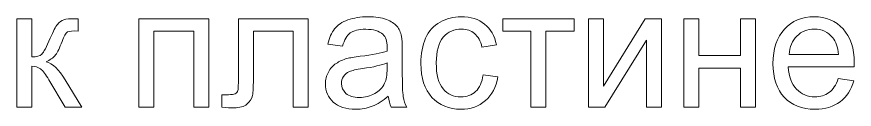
# Model space of a CAD drawing. Header units: millimetres. Extents: x -92 to 92, y -34 to 81.
# Drawn here: x 13.78 to 55.39, y -16.59 to -12 of the extents above; entities that cross this region are included whole.
import ezdxf

# ---------------------------------------------------------------- set-up
doc = ezdxf.new("R2010")
doc.units = ezdxf.units.MM
doc.header["$MEASUREMENT"] = 0
doc.layers.add('layer 1', color=7, linetype='Continuous')

msp = doc.modelspace()

# ---------------------------------------------------------------- linework, layer by layer
at = {"layer": 'layer 1', "color": 250, "lineweight": 9}
for points, knots in [([(32.2385, -15.942), (31.9619, -16.1776), (31.6952, -16.3427), (31.4398, -16.4401), (31.4398, -16.4401), (31.1844, -16.5375), (30.9107, -16.5854), (30.6171, -16.5854), (30.6171, -16.5854), (30.1345, -16.5854), (29.7634, -16.4683), (29.5038, -16.2327), (29.5038, -16.2327), (29.2441, -15.9984), (29.1143, -15.6978), (29.1143, -15.3324), (29.1143, -15.3324), (29.1143, -15.1179), (29.1637, -14.9217), (29.2611, -14.7439), (29.2611, -14.7439), (29.3598, -14.5661), (29.4882, -14.425), (29.6463, -14.3178), (29.6463, -14.3178), (29.8057, -14.2105), (29.9835, -14.1287), (30.1825, -14.0736), (30.1825, -14.0736), (30.3293, -14.0355), (30.5508, -13.9989), (30.8457, -13.9622), (30.8457, -13.9622), (31.4469, -13.8916), (31.8914, -13.8055), (32.175, -13.7068), (32.175, -13.7068), (32.1778, -13.6052), (32.1792, -13.5402), (32.1792, -13.5134), (32.1792, -13.5134), (32.1792, -13.2115), (32.1087, -12.9984), (31.9676, -12.8742), (31.9676, -12.8742), (31.7771, -12.7063), (31.4934, -12.623), (31.1181, -12.623), (31.1181, -12.623), (30.7667, -12.623), (30.5071, -12.6851), (30.3406, -12.8079), (30.3406, -12.8079), (30.1726, -12.9306), (30.0499, -13.148), (29.9694, -13.4612), (29.9694, -13.4612), (29.9694, -13.4612), (29.2413, -13.3596), (29.2413, -13.3596), (29.2413, -13.3596), (29.3076, -13.0478), (29.4163, -12.7952), (29.5687, -12.6033), (29.5687, -12.6033), (29.7211, -12.4114), (29.9412, -12.2646), (30.2291, -12.1602), (30.2291, -12.1602), (30.5155, -12.0572), (30.85, -12.0049), (31.2282, -12.0049), (31.2282, -12.0049), (31.6035, -12.0049), (31.9097, -12.0487), (32.1454, -12.1376), (32.1454, -12.1376), (32.3796, -12.2265), (32.5532, -12.3366), (32.6633, -12.4706), (32.6633, -12.4706), (32.7733, -12.6047), (32.8509, -12.774), (32.8961, -12.9786), (32.8961, -12.9786), (32.9201, -13.1056), (32.9328, -13.3342), (32.9328, -13.663), (32.9328, -13.663), (32.9328, -13.663), (32.9328, -14.6508), (32.9328, -14.6508), (32.9328, -14.6508), (32.9328, -15.3408), (32.9483, -15.7769), (32.9793, -15.9617), (32.9793, -15.9617), (33.009, -16.1466), (33.0711, -16.323), (33.1614, -16.4923), (33.1614, -16.4923), (33.1614, -16.4923), (32.3824, -16.4923), (32.3824, -16.4923), (32.3824, -16.4923), (32.3077, -16.3357), (32.2597, -16.1522), (32.2385, -15.942)], [0, 0, 0, 0, 0.0357143, 0.0357143, 0.0357143, 0.0357143, 0.0714286, 0.0714286, 0.0714286, 0.0714286, 0.1071429, 0.1071429, 0.1071429, 0.1071429, 0.1428571, 0.1428571, 0.1428571, 0.1428571, 0.1785714, 0.1785714, 0.1785714, 0.1785714, 0.2142857, 0.2142857, 0.2142857, 0.2142857, 0.25, 0.25, 0.25, 0.25, 0.2857143, 0.2857143, 0.2857143, 0.2857143, 0.3214286, 0.3214286, 0.3214286, 0.3214286, 0.3571429, 0.3571429, 0.3571429, 0.3571429, 0.3928571, 0.3928571, 0.3928571, 0.3928571, 0.4285714, 0.4285714, 0.4285714, 0.4285714, 0.4642857, 0.4642857, 0.4642857, 0.4642857, 0.5, 0.5, 0.5, 0.5, 0.5357143, 0.5357143, 0.5357143, 0.5357143, 0.5714286, 0.5714286, 0.5714286, 0.5714286, 0.6071429, 0.6071429, 0.6071429, 0.6071429, 0.6428571, 0.6428571, 0.6428571, 0.6428571, 0.6785714, 0.6785714, 0.6785714, 0.6785714, 0.7142857, 0.7142857, 0.7142857, 0.7142857, 0.75, 0.75, 0.75, 0.75, 0.7857143, 0.7857143, 0.7857143, 0.7857143, 0.8214286, 0.8214286, 0.8214286, 0.8214286, 0.8571429, 0.8571429, 0.8571429, 0.8571429, 0.8928571, 0.8928571, 0.8928571, 0.8928571, 0.9285714, 0.9285714, 0.9285714, 0.9285714, 1, 1, 1, 1]), ([(36.9474, -14.8836), (36.9474, -14.8836), (37.6755, -14.9852), (37.6755, -14.9852), (37.6755, -14.9852), (37.5951, -15.4862), (37.3919, -15.8771), (37.0631, -16.1607), (37.0631, -16.1607), (36.7343, -16.4443), (36.3293, -16.5854), (35.851, -16.5854), (35.851, -16.5854), (35.2513, -16.5854), (34.7686, -16.3893), (34.4046, -15.997), (34.4046, -15.997), (34.0391, -15.6047), (33.8571, -15.0431), (33.8571, -14.3121), (33.8571, -14.3121), (33.8571, -13.838), (33.9361, -13.4245), (34.0927, -13.0689), (34.0927, -13.0689), (34.2494, -12.7147), (34.4878, -12.448), (34.8096, -12.2717), (34.8096, -12.2717), (35.1299, -12.0938), (35.4784, -12.0049), (35.8566, -12.0049), (35.8566, -12.0049), (36.3322, -12.0049), (36.723, -12.1249), (37.025, -12.3662), (37.025, -12.3662), (37.3284, -12.6075), (37.5231, -12.9504), (37.6078, -13.3935), (37.6078, -13.3935), (37.6078, -13.3935), (36.8881, -13.5036), (36.8881, -13.5036), (36.8881, -13.5036), (36.819, -13.2086), (36.6976, -12.9871), (36.5213, -12.8375), (36.5213, -12.8375), (36.3463, -12.6893), (36.1346, -12.6146), (35.8863, -12.6146), (35.8863, -12.6146), (35.5109, -12.6146), (35.2061, -12.7486), (34.9704, -13.0167), (34.9704, -13.0167), (34.7362, -13.2862), (34.6191, -13.7096), (34.6191, -14.291), (34.6191, -14.291), (34.6191, -14.8808), (34.732, -15.3084), (34.9577, -15.5751), (34.9577, -15.5751), (35.1849, -15.8418), (35.4799, -15.9758), (35.8425, -15.9758), (35.8425, -15.9758), (36.136, -15.9758), (36.3801, -15.8869), (36.5749, -15.7077), (36.5749, -15.7077), (36.771, -15.5299), (36.8952, -15.2548), (36.9474, -14.8836)], [0, 0, 0, 0, 0.05, 0.05, 0.05, 0.05, 0.1, 0.1, 0.1, 0.1, 0.15, 0.15, 0.15, 0.15, 0.2, 0.2, 0.2, 0.2, 0.25, 0.25, 0.25, 0.25, 0.3, 0.3, 0.3, 0.3, 0.35, 0.35, 0.35, 0.35, 0.4, 0.4, 0.4, 0.4, 0.45, 0.45, 0.45, 0.45, 0.5, 0.5, 0.5, 0.5, 0.55, 0.55, 0.55, 0.55, 0.6, 0.6, 0.6, 0.6, 0.65, 0.65, 0.65, 0.65, 0.7, 0.7, 0.7, 0.7, 0.75, 0.75, 0.75, 0.75, 0.8, 0.8, 0.8, 0.8, 0.85, 0.85, 0.85, 0.85, 0.9, 0.9, 0.9, 0.9, 1, 1, 1, 1]), ([(54.5906, -15.0699), (54.5906, -15.0699), (55.3611, -15.1715), (55.3611, -15.1715), (55.3611, -15.1715), (55.2411, -15.6188), (55.0168, -15.9674), (54.6894, -16.2143), (54.6894, -16.2143), (54.362, -16.4613), (53.9443, -16.5854), (53.4349, -16.5854), (53.4349, -16.5854), (52.7943, -16.5854), (52.2863, -16.3879), (51.9109, -15.9928), (51.9109, -15.9928), (51.5355, -15.5991), (51.3479, -15.0445), (51.3479, -14.3319), (51.3479, -14.3319), (51.3479, -13.5953), (51.537, -13.0224), (51.9165, -12.616), (51.9165, -12.616), (52.2961, -12.2081), (52.7886, -12.0049), (53.394, -12.0049), (53.394, -12.0049), (53.9796, -12.0049), (54.458, -12.2039), (54.8291, -12.6033), (54.8291, -12.6033), (55.2002, -13.0026), (55.3865, -13.5642), (55.3865, -14.2881), (55.3865, -14.2881), (55.3865, -14.3319), (55.3851, -14.3982), (55.3823, -14.4857), (55.3823, -14.4857), (55.3823, -14.4857), (52.1099, -14.4857), (52.1099, -14.4857), (52.1099, -14.4857), (52.1381, -14.9669), (52.2736, -15.3366), (52.5191, -15.592), (52.5191, -15.592), (52.7632, -15.8474), (53.0694, -15.9758), (53.4349, -15.9758), (53.4349, -15.9758), (53.7073, -15.9758), (53.9401, -15.9039), (54.132, -15.7599), (54.132, -15.7599), (54.3253, -15.616), (54.4777, -15.386), (54.5906, -15.0699)], [0, 0, 0, 0, 0.0625, 0.0625, 0.0625, 0.0625, 0.125, 0.125, 0.125, 0.125, 0.1875, 0.1875, 0.1875, 0.1875, 0.25, 0.25, 0.25, 0.25, 0.3125, 0.3125, 0.3125, 0.3125, 0.375, 0.375, 0.375, 0.375, 0.4375, 0.4375, 0.4375, 0.4375, 0.5, 0.5, 0.5, 0.5, 0.5625, 0.5625, 0.5625, 0.5625, 0.625, 0.625, 0.625, 0.625, 0.6875, 0.6875, 0.6875, 0.6875, 0.75, 0.75, 0.75, 0.75, 0.8125, 0.8125, 0.8125, 0.8125, 0.875, 0.875, 0.875, 0.875, 1, 1, 1, 1]), ([(13.7783, -12.0981), (13.7783, -12.0981), (14.5234, -12.0981), (14.5234, -12.0981), (14.5234, -12.0981), (14.5234, -12.0981), (14.5234, -13.9946), (14.5234, -13.9946), (14.5234, -13.9946), (14.7605, -13.9946), (14.927, -13.9495), (15.0229, -13.8577), (15.0229, -13.8577), (15.1175, -13.7674), (15.2572, -13.5036), (15.4435, -13.0647), (15.4435, -13.0647), (15.5902, -12.7176), (15.7087, -12.489), (15.7991, -12.3789), (15.7991, -12.3789), (15.8908, -12.2688), (15.9952, -12.194), (16.1137, -12.1559), (16.1137, -12.1559), (16.2337, -12.1178), (16.4242, -12.0981), (16.6852, -12.0981), (16.6852, -12.0981), (16.6852, -12.0981), (16.8348, -12.0981), (16.8348, -12.0981), (16.8348, -12.0981), (16.8348, -12.0981), (16.8348, -12.7119), (16.8348, -12.7119), (16.8348, -12.7119), (16.8348, -12.7119), (16.6274, -12.7077), (16.6274, -12.7077), (16.6274, -12.7077), (16.4312, -12.7077), (16.3056, -12.7373), (16.2506, -12.7952), (16.2506, -12.7952), (16.1928, -12.8559), (16.1039, -13.0365), (15.9853, -13.337), (15.9853, -13.337), (15.8724, -13.6249), (15.7694, -13.8239), (15.6749, -13.9339), (15.6749, -13.9339), (15.5817, -14.044), (15.4364, -14.1442), (15.2403, -14.2359), (15.2403, -14.2359), (15.5606, -14.322), (15.8767, -14.6197), (16.1871, -15.1306), (16.1871, -15.1306), (16.1871, -15.1306), (17.0041, -16.4923), (17.0041, -16.4923), (17.0041, -16.4923), (17.0041, -16.4923), (16.1857, -16.4923), (16.1857, -16.4923), (16.1857, -16.4923), (16.1857, -16.4923), (15.38, -15.1348), (15.38, -15.1348), (15.38, -15.1348), (15.2177, -14.8596), (15.0766, -14.679), (14.9566, -14.5915), (14.9566, -14.5915), (14.8353, -14.504), (14.6913, -14.4603), (14.5234, -14.4603), (14.5234, -14.4603), (14.5234, -14.4603), (14.5234, -16.4923), (14.5234, -16.4923), (14.5234, -16.4923), (14.5234, -16.4923), (13.7783, -16.4923), (13.7783, -16.4923), (13.7783, -16.4923), (13.7783, -16.4923), (13.7783, -12.0981), (13.7783, -12.0981)], [0, 0, 0, 0, 0.0416667, 0.0416667, 0.0416667, 0.0416667, 0.0833333, 0.0833333, 0.0833333, 0.0833333, 0.125, 0.125, 0.125, 0.125, 0.1666667, 0.1666667, 0.1666667, 0.1666667, 0.2083333, 0.2083333, 0.2083333, 0.2083333, 0.25, 0.25, 0.25, 0.25, 0.2916667, 0.2916667, 0.2916667, 0.2916667, 0.3333333, 0.3333333, 0.3333333, 0.3333333, 0.375, 0.375, 0.375, 0.375, 0.4166667, 0.4166667, 0.4166667, 0.4166667, 0.4583333, 0.4583333, 0.4583333, 0.4583333, 0.5, 0.5, 0.5, 0.5, 0.5416667, 0.5416667, 0.5416667, 0.5416667, 0.5833333, 0.5833333, 0.5833333, 0.5833333, 0.625, 0.625, 0.625, 0.625, 0.6666667, 0.6666667, 0.6666667, 0.6666667, 0.7083333, 0.7083333, 0.7083333, 0.7083333, 0.75, 0.75, 0.75, 0.75, 0.7916667, 0.7916667, 0.7916667, 0.7916667, 0.8333333, 0.8333333, 0.8333333, 0.8333333, 0.875, 0.875, 0.875, 0.875, 0.9166667, 0.9166667, 0.9166667, 0.9166667, 1, 1, 1, 1]), ([(19.8433, -12.0981), (19.8433, -12.0981), (23.3146, -12.0981), (23.3146, -12.0981), (23.3146, -12.0981), (23.3146, -12.0981), (23.3146, -16.4923), (23.3146, -16.4923), (23.3146, -16.4923), (23.3146, -16.4923), (22.5696, -16.4923), (22.5696, -16.4923), (22.5696, -16.4923), (22.5696, -16.4923), (22.5696, -12.7162), (22.5696, -12.7162), (22.5696, -12.7162), (22.5696, -12.7162), (20.5884, -12.7162), (20.5884, -12.7162), (20.5884, -12.7162), (20.5884, -12.7162), (20.5884, -16.4923), (20.5884, -16.4923), (20.5884, -16.4923), (20.5884, -16.4923), (19.8433, -16.4923), (19.8433, -16.4923), (19.8433, -16.4923), (19.8433, -16.4923), (19.8433, -12.0981), (19.8433, -12.0981)], [0, 0, 0, 0, 0.1111111, 0.1111111, 0.1111111, 0.1111111, 0.2222222, 0.2222222, 0.2222222, 0.2222222, 0.3333333, 0.3333333, 0.3333333, 0.3333333, 0.4444444, 0.4444444, 0.4444444, 0.4444444, 0.5555556, 0.5555556, 0.5555556, 0.5555556, 0.6666667, 0.6666667, 0.6666667, 0.6666667, 0.7777778, 0.7777778, 0.7777778, 0.7777778, 1, 1, 1, 1]), ([(24.7921, -12.0981), (24.7921, -12.0981), (28.255, -12.0981), (28.255, -12.0981), (28.255, -12.0981), (28.255, -12.0981), (28.255, -16.4881), (28.255, -16.4881), (28.255, -16.4881), (28.255, -16.4881), (27.5099, -16.4881), (27.5099, -16.4881), (27.5099, -16.4881), (27.5099, -16.4881), (27.5099, -12.7162), (27.5099, -12.7162), (27.5099, -12.7162), (27.5099, -12.7162), (25.5371, -12.7162), (25.5371, -12.7162), (25.5371, -12.7162), (25.5371, -12.7162), (25.5371, -14.902), (25.5371, -14.902), (25.5371, -14.902), (25.5371, -15.4114), (25.5202, -15.7472), (25.4878, -15.9109), (25.4878, -15.9109), (25.4539, -16.0732), (25.3636, -16.2143), (25.2154, -16.3357), (25.2154, -16.3357), (25.0658, -16.457), (24.8513, -16.5177), (24.5705, -16.5177), (24.5705, -16.5177), (24.397, -16.5177), (24.1966, -16.5064), (23.9708, -16.4852), (23.9708, -16.4852), (23.9708, -16.4852), (23.9708, -15.8658), (23.9708, -15.8658), (23.9708, -15.8658), (23.9708, -15.8658), (24.2968, -15.8658), (24.2968, -15.8658), (24.2968, -15.8658), (24.4506, -15.8658), (24.5606, -15.8502), (24.627, -15.8178), (24.627, -15.8178), (24.6933, -15.7867), (24.737, -15.7359), (24.7596, -15.6668), (24.7596, -15.6668), (24.7808, -15.5977), (24.7921, -15.3733), (24.7921, -14.9937), (24.7921, -14.9937), (24.7921, -14.9937), (24.7921, -12.0981), (24.7921, -12.0981)], [0, 0, 0, 0, 0.0588235, 0.0588235, 0.0588235, 0.0588235, 0.1176471, 0.1176471, 0.1176471, 0.1176471, 0.1764706, 0.1764706, 0.1764706, 0.1764706, 0.2352941, 0.2352941, 0.2352941, 0.2352941, 0.2941176, 0.2941176, 0.2941176, 0.2941176, 0.3529412, 0.3529412, 0.3529412, 0.3529412, 0.4117647, 0.4117647, 0.4117647, 0.4117647, 0.4705882, 0.4705882, 0.4705882, 0.4705882, 0.5294118, 0.5294118, 0.5294118, 0.5294118, 0.5882353, 0.5882353, 0.5882353, 0.5882353, 0.6470588, 0.6470588, 0.6470588, 0.6470588, 0.7058824, 0.7058824, 0.7058824, 0.7058824, 0.7647059, 0.7647059, 0.7647059, 0.7647059, 0.8235294, 0.8235294, 0.8235294, 0.8235294, 0.8823529, 0.8823529, 0.8823529, 0.8823529, 1, 1, 1, 1]), ([(37.9211, -12.0981), (37.9211, -12.0981), (41.4771, -12.0981), (41.4771, -12.0981), (41.4771, -12.0981), (41.4771, -12.0981), (41.4771, -12.7162), (41.4771, -12.7162), (41.4771, -12.7162), (41.4771, -12.7162), (40.0717, -12.7162), (40.0717, -12.7162), (40.0717, -12.7162), (40.0717, -12.7162), (40.0717, -16.4923), (40.0717, -16.4923), (40.0717, -16.4923), (40.0717, -16.4923), (39.3266, -16.4923), (39.3266, -16.4923), (39.3266, -16.4923), (39.3266, -16.4923), (39.3266, -12.7162), (39.3266, -12.7162), (39.3266, -12.7162), (39.3266, -12.7162), (37.9211, -12.7162), (37.9211, -12.7162), (37.9211, -12.7162), (37.9211, -12.7162), (37.9211, -12.0981), (37.9211, -12.0981)], [0, 0, 0, 0, 0.1111111, 0.1111111, 0.1111111, 0.1111111, 0.2222222, 0.2222222, 0.2222222, 0.2222222, 0.3333333, 0.3333333, 0.3333333, 0.3333333, 0.4444444, 0.4444444, 0.4444444, 0.4444444, 0.5555556, 0.5555556, 0.5555556, 0.5555556, 0.6666667, 0.6666667, 0.6666667, 0.6666667, 0.7777778, 0.7777778, 0.7777778, 0.7777778, 1, 1, 1, 1]), ([(42.1883, -12.0981), (42.1883, -12.0981), (42.9334, -12.0981), (42.9334, -12.0981), (42.9334, -12.0981), (42.9334, -12.0981), (42.9334, -15.4495), (42.9334, -15.4495), (42.9334, -15.4495), (42.9334, -15.4495), (45.0035, -12.0981), (45.0035, -12.0981), (45.0035, -12.0981), (45.0035, -12.0981), (45.8036, -12.0981), (45.8036, -12.0981), (45.8036, -12.0981), (45.8036, -12.0981), (45.8036, -16.4923), (45.8036, -16.4923), (45.8036, -16.4923), (45.8036, -16.4923), (45.0585, -16.4923), (45.0585, -16.4923), (45.0585, -16.4923), (45.0585, -16.4923), (45.0585, -13.1621), (45.0585, -13.1621), (45.0585, -13.1621), (45.0585, -13.1621), (42.9912, -16.4923), (42.9912, -16.4923), (42.9912, -16.4923), (42.9912, -16.4923), (42.1883, -16.4923), (42.1883, -16.4923), (42.1883, -16.4923), (42.1883, -16.4923), (42.1883, -12.0981), (42.1883, -12.0981)], [0, 0, 0, 0, 0.0909091, 0.0909091, 0.0909091, 0.0909091, 0.1818182, 0.1818182, 0.1818182, 0.1818182, 0.2727273, 0.2727273, 0.2727273, 0.2727273, 0.3636364, 0.3636364, 0.3636364, 0.3636364, 0.4545455, 0.4545455, 0.4545455, 0.4545455, 0.5454545, 0.5454545, 0.5454545, 0.5454545, 0.6363636, 0.6363636, 0.6363636, 0.6363636, 0.7272727, 0.7272727, 0.7272727, 0.7272727, 0.8181818, 0.8181818, 0.8181818, 0.8181818, 1, 1, 1, 1]), ([(46.9184, -12.0981), (46.9184, -12.0981), (47.6635, -12.0981), (47.6635, -12.0981), (47.6635, -12.0981), (47.6635, -12.0981), (47.6635, -13.9269), (47.6635, -13.9269), (47.6635, -13.9269), (47.6635, -13.9269), (49.7293, -13.9269), (49.7293, -13.9269), (49.7293, -13.9269), (49.7293, -13.9269), (49.7293, -12.0981), (49.7293, -12.0981), (49.7293, -12.0981), (49.7293, -12.0981), (50.4744, -12.0981), (50.4744, -12.0981), (50.4744, -12.0981), (50.4744, -12.0981), (50.4744, -16.4923), (50.4744, -16.4923), (50.4744, -16.4923), (50.4744, -16.4923), (49.7293, -16.4923), (49.7293, -16.4923), (49.7293, -16.4923), (49.7293, -16.4923), (49.7293, -14.545), (49.7293, -14.545), (49.7293, -14.545), (49.7293, -14.545), (47.6635, -14.545), (47.6635, -14.545), (47.6635, -14.545), (47.6635, -14.545), (47.6635, -16.4923), (47.6635, -16.4923), (47.6635, -16.4923), (47.6635, -16.4923), (46.9184, -16.4923), (46.9184, -16.4923), (46.9184, -16.4923), (46.9184, -16.4923), (46.9184, -12.0981), (46.9184, -12.0981)], [0, 0, 0, 0, 0.0769231, 0.0769231, 0.0769231, 0.0769231, 0.1538462, 0.1538462, 0.1538462, 0.1538462, 0.2307692, 0.2307692, 0.2307692, 0.2307692, 0.3076923, 0.3076923, 0.3076923, 0.3076923, 0.3846154, 0.3846154, 0.3846154, 0.3846154, 0.4615385, 0.4615385, 0.4615385, 0.4615385, 0.5384615, 0.5384615, 0.5384615, 0.5384615, 0.6153846, 0.6153846, 0.6153846, 0.6153846, 0.6923077, 0.6923077, 0.6923077, 0.6923077, 0.7692308, 0.7692308, 0.7692308, 0.7692308, 0.8461538, 0.8461538, 0.8461538, 0.8461538, 1, 1, 1, 1]), ([(52.1522, -13.8761), (52.1522, -13.8761), (54.5991, -13.8761), (54.5991, -13.8761), (54.5991, -13.8761), (54.5666, -13.5064), (54.4721, -13.2298), (54.3183, -13.0449), (54.3183, -13.0449), (54.0826, -12.7585), (53.775, -12.6146), (53.3982, -12.6146), (53.3982, -12.6146), (53.0567, -12.6146), (52.7703, -12.7289), (52.5374, -12.9575), (52.5374, -12.9575), (52.306, -13.1861), (52.1776, -13.4923), (52.1522, -13.8761)], [0, 0, 0, 0, 0.1666667, 0.1666667, 0.1666667, 0.1666667, 0.3333333, 0.3333333, 0.3333333, 0.3333333, 0.5, 0.5, 0.5, 0.5, 0.6666667, 0.6666667, 0.6666667, 0.6666667, 1, 1, 1, 1]), ([(32.1792, -14.291), (31.9083, -14.401), (31.5019, -14.4942), (30.96, -14.5704), (30.96, -14.5704), (30.6524, -14.6141), (30.4351, -14.6635), (30.3081, -14.7185), (30.3081, -14.7185), (30.1811, -14.7736), (30.0837, -14.854), (30.0146, -14.9584), (30.0146, -14.9584), (29.9454, -15.0642), (29.9102, -15.1814), (29.9102, -15.3112), (29.9102, -15.3112), (29.9102, -15.5073), (29.985, -15.6724), (30.1359, -15.8037), (30.1359, -15.8037), (30.2869, -15.9349), (30.5071, -16.0012), (30.7964, -16.0012), (30.7964, -16.0012), (31.0828, -16.0012), (31.3382, -15.9391), (31.5626, -15.8136), (31.5626, -15.8136), (31.7855, -15.6894), (31.9506, -15.5186), (32.0551, -15.3027), (32.0551, -15.3027), (32.1355, -15.1348), (32.175, -14.8879), (32.175, -14.5619), (32.175, -14.5619), (32.175, -14.5619), (32.1792, -14.291), (32.1792, -14.291)], [0, 0, 0, 0, 0.0909091, 0.0909091, 0.0909091, 0.0909091, 0.1818182, 0.1818182, 0.1818182, 0.1818182, 0.2727273, 0.2727273, 0.2727273, 0.2727273, 0.3636364, 0.3636364, 0.3636364, 0.3636364, 0.4545455, 0.4545455, 0.4545455, 0.4545455, 0.5454545, 0.5454545, 0.5454545, 0.5454545, 0.6363636, 0.6363636, 0.6363636, 0.6363636, 0.7272727, 0.7272727, 0.7272727, 0.7272727, 0.8181818, 0.8181818, 0.8181818, 0.8181818, 1, 1, 1, 1])]:
    msp.add_open_spline(points, degree=3, knots=knots, dxfattribs=at)

doc.saveas('drawing.dxf')
